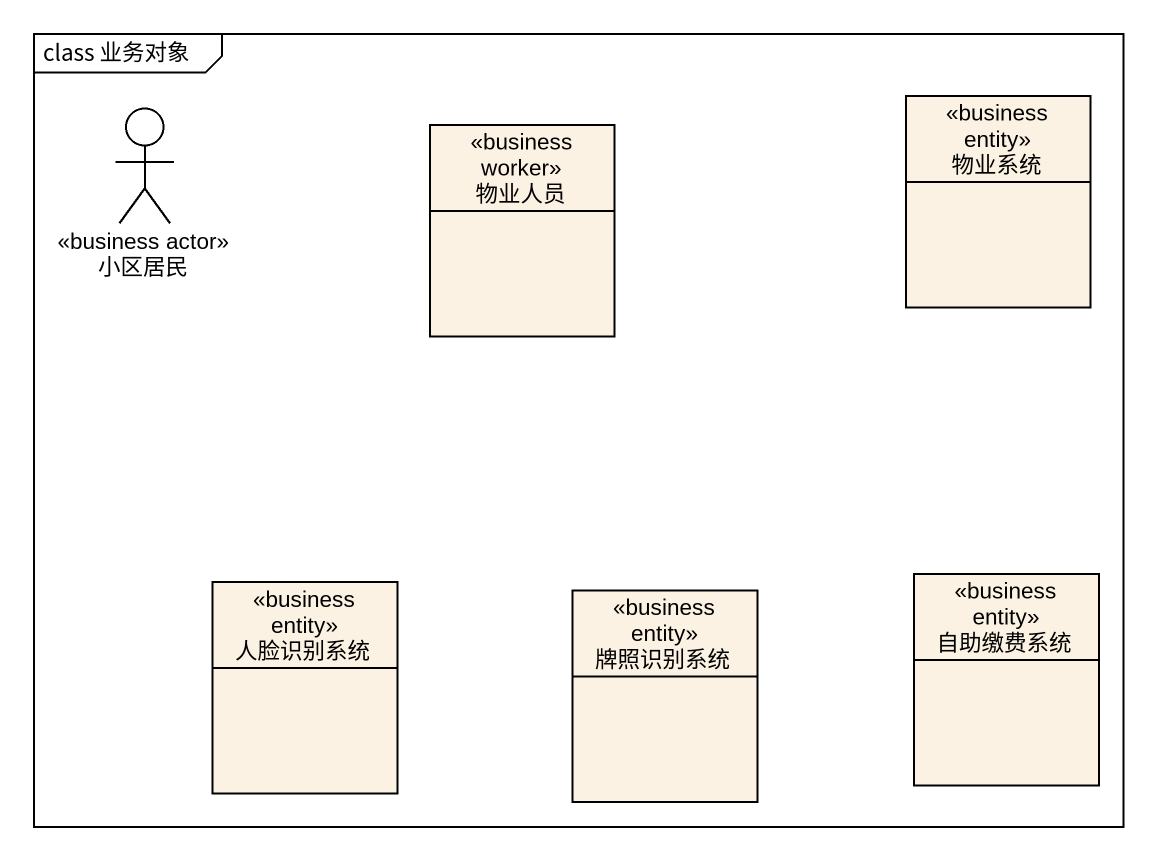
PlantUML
@startuml
mainframe class 业务对象
allowmixing
hide circle
hide empty members
class 物业系统 <<business entity>>
actor 小区居民 <<business actor>>
class 物业人员 <<business worker>>
class 人脸识别系统 <<business entity>>
class 牌照识别系统 <<business entity>>
class 自助缴费系统 <<business entity>>
@enduml
